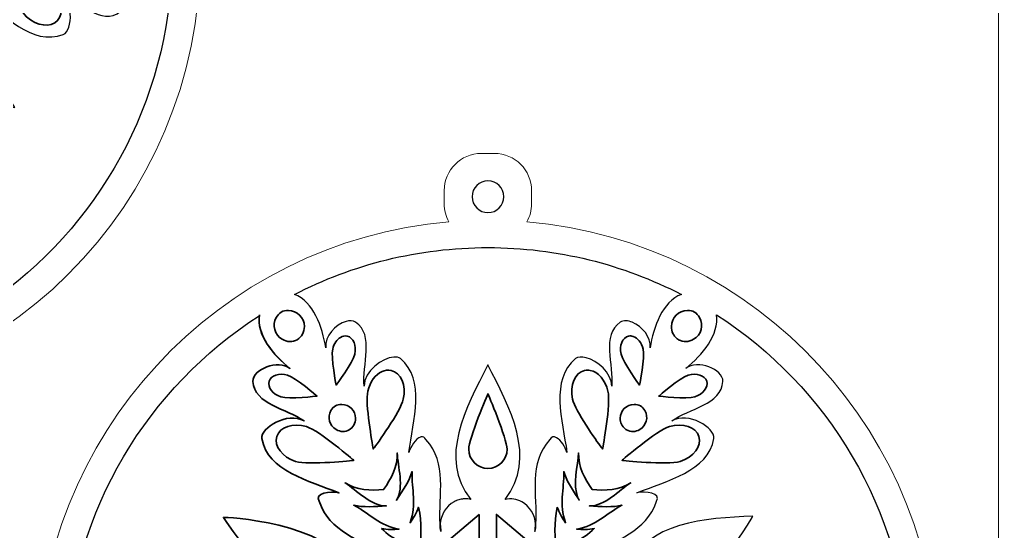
# Model space of a CAD drawing. Header units: inches. Extents: x 0 to 148, y -210 to 0.
# Drawn here: x 66.5 to 148, y -105 to -62.4 of the extents above; entities that cross this region are included whole.
import ezdxf

# ---------------------------------------------------------------- set-up
doc = ezdxf.new("R2010")
doc.units = ezdxf.units.IN
doc.header["$MEASUREMENT"] = 0
doc.layers.add('Layer 1', color=7, linetype='Continuous')

# ---------------------------------------------------------------- blocks, each defined once
blk = doc.blocks.new('block 4')
at = {"layer": 'Layer 1', "color": 250, "lineweight": 25}
for points, knots in [([(64.77, -57.961), (64.77, -57.961), (66.266, -61.408), (67.118, -62.197), (67.971, -62.987), (69.122, -63.13), (69.689, -62.517), (70.257, -61.905), (70.026, -60.768), (69.174, -59.979), (68.321, -59.189), (64.77, -57.961), (64.77, -57.961)], [0, 0, 0, 0, 1, 1, 1, 2, 2, 2, 3, 3, 3, 4, 4, 4, 4]), ([(74.044, -58.739), (75.21, -59.207), (75.552, -61.455), (74.647, -61.958), (72.925, -62.809), (71.304, -60.644), (69.678, -59.909), (71.061, -60.708), (70.984, -63.329), (70.167, -63.678), (67.564, -64.636), (65.174, -62.026), (63.045, -60.386), (63.571, -60.895), (64.05, -62.197), (63.257, -62.149), (60.648, -62.728), (58.803, -60.769), (56.576, -59.661), (57.607, -60.328), (58.037, -61.857), (57.086, -62.893), (61.439, -62.23), (66.115, -69.693), (66.115, -69.693), (66.115, -69.693), (66.143, -69.734), (66.143, -69.734), (66.143, -69.734), (65.971, -69.722), (65.971, -69.722), (62.081, -69.511), (57.25, -69.427), (55.661, -65.362), (55.239, -66.703), (53.7, -67.096), (52.607, -66.536), (54.681, -67.91), (57.299, -68.529), (58.103, -71.078), (58.54, -71.741), (57.174, -71.976), (56.469, -71.775), (58.954, -72.8), (62.409, -73.564), (62.881, -76.297), (62.988, -77.179), (60.757, -78.557), (59.373, -77.758), (60.822, -78.799), (63.508, -79.12), (63.631, -81.038), (63.649, -82.073), (61.531, -82.9), (60.543, -82.125), (61.904, -83.218), (63.356, -84.938), (63.09, -86.58), (72.347, -80.611), (78.62, -70.413), (79.176, -58.717), (77.887, -59.768), (75.672, -59.372), (74.044, -58.739)], [0, 0, 0, 0, 1, 1, 1, 2, 2, 2, 3, 3, 3, 4, 4, 4, 5, 5, 5, 6, 6, 6, 7, 7, 7, 8, 8, 8, 9, 9, 9, 10, 10, 10, 11, 11, 11, 12, 12, 12, 13, 13, 13, 14, 14, 14, 15, 15, 15, 16, 16, 16, 17, 17, 17, 18, 18, 18, 19, 19, 19, 20, 20, 20, 21, 21, 21, 21])]:
    blk.add_open_spline(points, degree=3, knots=knots, dxfattribs=at)
at = {"layer": 'Layer 1', "color": 250, "lineweight": 35}
blk.add_open_spline([(69.689, -62.517), (69.122, -63.13), (67.971, -62.987), (67.118, -62.197), (66.266, -61.408), (64.77, -57.961), (64.77, -57.961), (64.77, -57.961), (68.321, -59.189), (69.174, -59.979), (70.026, -60.768), (70.257, -61.905), (69.689, -62.517)], degree=3, knots=[0, 0, 0, 0, 1, 1, 1, 2, 2, 2, 3, 3, 3, 4, 4, 4, 4], dxfattribs=at)
blk = doc.blocks.new('block 5')
at = {"layer": 'Layer 1', "color": 250, "lineweight": 25}
for points in [[(104.794, -103.584), (101.537, -106.337), (104.794, -112.375), (104.794, -103.584)], [(106.223, -112.375), (109.48, -106.337), (106.223, -103.584), (106.223, -112.375)]]:
    blk.add_lwpolyline(points, dxfattribs=at)
at = {"layer": 'Layer 1', "color": 250, "lineweight": 35}
for points in [[(104.794, -103.584), (104.794, -112.375), (101.537, -106.337), (104.794, -103.584)], [(109.48, -106.337), (106.223, -112.375), (106.223, -103.584), (109.48, -106.337)]]:
    blk.add_lwpolyline(points, dxfattribs=at)
at = {"layer": 'Layer 1', "color": 250, "lineweight": 25}
for points, knots in [([(92.006, -89.729), (91.875, -88.797), (92.84, -87.766), (93.705, -87.534), (93.993, -87.456), (94.272, -87.467), (94.493, -87.6), (96.091, -88.666), (95.027, -91.15), (95.203, -92.926), (95.205, -91.628), (96.729, -90.565), (97.68, -90.498), (97.9, -90.482), (98.09, -90.52), (98.223, -90.62), (100.353, -92.395), (99.289, -95.767), (98.934, -98.431), (99.057, -97.943), (99.514, -97.288), (99.903, -97.157), (99.907, -97.156), (99.91, -97.155), (99.915, -97.154), (99.928, -97.15), (99.941, -97.146), (99.956, -97.143), (100.112, -97.109), (100.254, -97.168), (100.354, -97.368), (102.16, -99.338), (101.387, -101.914), (101.54, -104.397), (101.578, -103.63), (102.027, -102.9), (102.692, -102.534), (102.744, -102.506), (102.798, -102.481), (102.853, -102.457), (102.868, -102.451), (102.882, -102.442), (102.898, -102.436), (103.021, -102.385), (103.151, -102.349), (103.285, -102.325), (103.305, -102.321), (103.324, -102.315), (103.344, -102.312), (103.377, -102.308), (103.41, -102.307), (103.442, -102.304), (103.489, -102.299), (103.535, -102.292), (103.583, -102.291), (103.596, -102.291), (103.61, -102.293), (103.624, -102.293), (103.773, -102.292), (103.927, -102.306), (104.083, -102.341), (101.333, -98.903), (103.711, -94.696), (105.478, -91.205), (105.478, -91.205), (105.5, -91.159), (105.5, -91.159), (105.5, -91.159), (105.509, -91.141), (105.509, -91.141), (105.509, -91.141), (105.509, -91.141), (105.509, -91.141), (105.509, -91.141), (105.509, -91.141), (105.509, -91.141), (107.277, -94.632), (109.684, -98.903), (106.935, -102.34), (107.449, -102.226), (107.926, -102.314), (108.326, -102.534), (108.991, -102.9), (109.438, -103.63), (109.477, -104.396), (109.63, -101.914), (108.858, -99.338), (110.663, -97.368), (110.797, -97.101), (111.005, -97.085), (111.222, -97.206), (111.585, -97.406), (111.972, -97.989), (112.084, -98.432), (111.729, -95.769), (110.663, -92.395), (112.794, -90.619), (112.994, -90.47), (113.32, -90.46), (113.686, -90.56), (114.62, -90.813), (115.811, -91.778), (115.813, -92.925), (115.99, -91.149), (114.926, -88.666), (116.524, -87.6), (116.802, -87.434), (117.166, -87.458), (117.53, -87.608), (118.329, -87.937), (119.128, -88.873), (119.011, -89.725), (119.278, -87.996), (120.046, -85.875), (121.609, -85.292), (116.785, -82.802), (111.311, -81.395), (105.509, -81.395), (99.706, -81.395), (94.232, -82.802), (89.408, -85.293), (90.972, -85.876), (91.74, -87.998), (92.006, -89.729)], [0, 0, 0, 0, 1, 1, 1, 2, 2, 2, 3, 3, 3, 4, 4, 4, 5, 5, 5, 6, 6, 6, 7, 7, 7, 8, 8, 8, 9, 9, 9, 10, 10, 10, 11, 11, 11, 12, 12, 12, 13, 13, 13, 14, 14, 14, 15, 15, 15, 16, 16, 16, 17, 17, 17, 18, 18, 18, 19, 19, 19, 20, 20, 20, 21, 21, 21, 22, 22, 22, 23, 23, 23, 24, 24, 24, 25, 25, 25, 26, 26, 26, 27, 27, 27, 28, 28, 28, 29, 29, 29, 30, 30, 30, 31, 31, 31, 32, 32, 32, 33, 33, 33, 34, 34, 34, 35, 35, 35, 36, 36, 36, 37, 37, 37, 38, 38, 38, 39, 39, 39, 40, 40, 40, 41, 41, 41, 41]), ([(75.534, -114.832), (74.369, -114.365), (74.026, -112.117), (74.931, -111.614), (76.653, -110.762), (78.274, -112.929), (79.901, -113.662), (78.516, -112.864), (78.594, -110.243), (79.41, -109.894), (82.014, -108.936), (84.403, -111.546), (86.533, -113.186), (86.007, -112.676), (85.528, -111.375), (86.321, -111.422), (88.93, -110.843), (90.776, -112.802), (93.002, -113.91), (91.97, -113.244), (91.541, -111.715), (92.492, -110.679), (88.139, -111.342), (83.505, -103.845), (83.505, -103.845), (83.505, -103.845), (83.498, -103.833), (83.498, -103.833), (83.498, -103.833), (92.315, -104.109), (93.917, -108.21), (94.34, -106.869), (95.878, -106.476), (96.971, -107.036), (94.897, -105.662), (92.278, -105.043), (91.476, -102.494), (91.038, -101.831), (92.405, -101.595), (93.109, -101.796), (90.624, -100.772), (87.169, -100.008), (86.697, -97.274), (86.59, -96.393), (88.821, -95.015), (90.205, -95.814), (88.756, -94.772), (86.071, -94.452), (85.946, -92.535), (85.929, -91.499), (88.047, -90.671), (89.035, -91.447), (87.671, -90.352), (86.204, -88.705), (86.478, -87.06), (77.217, -93.03), (70.955, -103.154), (70.401, -114.855), (71.69, -113.803), (73.906, -114.2), (75.534, -114.832)], [0, 0, 0, 0, 1, 1, 1, 2, 2, 2, 3, 3, 3, 4, 4, 4, 5, 5, 5, 6, 6, 6, 7, 7, 7, 8, 8, 8, 9, 9, 9, 10, 10, 10, 11, 11, 11, 12, 12, 12, 13, 13, 13, 14, 14, 14, 15, 15, 15, 16, 16, 16, 17, 17, 17, 18, 18, 18, 19, 19, 19, 20, 20, 20, 20]), ([(90.231, -87.956), (90.231, -87.22), (89.635, -86.624), (88.899, -86.624), (88.672, -86.624), (88.496, -86.66), (88.309, -86.759), (88.13, -86.871), (88.011, -87.006), (87.898, -87.201), (87.53, -87.839), (87.748, -88.653), (88.386, -89.021), (88.797, -89.259), (89.248, -89.27), (89.64, -89.063), (90.015, -88.828), (90.231, -88.431), (90.231, -87.956)], [0, 0, 0, 0, 1, 1, 1, 2, 2, 2, 3, 3, 3, 4, 4, 4, 5, 5, 5, 6, 6, 6, 6]), ([(127.512, -103.845), (125.372, -107.121), (122.878, -111.341), (118.525, -110.679), (119.476, -111.715), (119.047, -113.244), (118.016, -113.91), (120.243, -112.802), (122.087, -110.843), (124.697, -111.422), (125.49, -111.375), (125.011, -112.676), (124.484, -113.185), (126.614, -111.546), (129.003, -108.936), (131.607, -109.893), (132.423, -110.242), (132.501, -112.863), (131.117, -113.662), (132.744, -112.928), (134.364, -110.762), (136.086, -111.613), (136.992, -112.116), (136.649, -114.365), (135.484, -114.832), (137.111, -114.199), (139.327, -113.803), (140.616, -114.854), (140.062, -103.154), (133.788, -92.951), (124.527, -86.981), (124.801, -88.626), (123.347, -90.352), (121.982, -91.447), (122.969, -90.671), (125.088, -91.499), (125.071, -92.535), (124.947, -94.451), (122.261, -94.772), (120.812, -95.813), (122.196, -95.014), (124.427, -96.392), (124.321, -97.274), (123.848, -100.008), (120.393, -100.772), (117.909, -101.796), (118.613, -101.595), (119.979, -101.831), (119.542, -102.494), (118.739, -105.043), (116.12, -105.662), (114.046, -107.036), (115.14, -106.476), (116.678, -106.869), (117.101, -108.21), (118.703, -104.109), (123.641, -103.936), (127.549, -103.721), (127.549, -103.721), (127.512, -103.845), (127.512, -103.845)], [0, 0, 0, 0, 1, 1, 1, 2, 2, 2, 3, 3, 3, 4, 4, 4, 5, 5, 5, 6, 6, 6, 7, 7, 7, 8, 8, 8, 9, 9, 9, 10, 10, 10, 11, 11, 11, 12, 12, 12, 13, 13, 13, 14, 14, 14, 15, 15, 15, 16, 16, 16, 17, 17, 17, 18, 18, 18, 19, 19, 19, 20, 20, 20, 20]), ([(121.377, -89.063), (121.769, -89.27), (122.22, -89.259), (122.632, -89.021), (123.269, -88.653), (123.487, -87.838), (123.119, -87.201), (123.006, -87.005), (122.887, -86.871), (122.707, -86.759), (122.52, -86.66), (122.345, -86.623), (122.118, -86.623), (121.383, -86.623), (120.787, -87.22), (120.787, -87.955), (120.787, -88.374), (120.954, -88.732), (121.251, -88.972), (121.291, -89.005), (121.333, -89.035), (121.377, -89.063)], [0, 0, 0, 0, 1, 1, 1, 2, 2, 2, 3, 3, 3, 4, 4, 4, 5, 5, 5, 6, 6, 6, 7, 7, 7, 7]), ([(94.429, -90.248), (94.589, -89.543), (94.308, -88.878), (93.801, -88.763), (93.611, -88.72), (93.416, -88.76), (93.239, -88.864), (92.943, -89.038), (92.694, -89.39), (92.594, -89.831), (92.434, -90.534), (92.875, -92.825), (92.876, -92.831), (92.881, -92.825), (94.269, -90.952), (94.429, -90.248)], [0, 0, 0, 0, 1, 1, 1, 2, 2, 2, 3, 3, 3, 4, 4, 4, 5, 5, 5, 5]), ([(118.14, -92.831), (118.142, -92.825), (118.583, -90.534), (118.423, -89.831), (118.303, -89.302), (117.969, -88.901), (117.595, -88.782), (117.471, -88.742), (117.343, -88.734), (117.216, -88.763), (116.709, -88.878), (116.428, -89.543), (116.589, -90.248), (116.749, -90.951), (118.134, -92.822), (118.14, -92.831)], [0, 0, 0, 0, 1, 1, 1, 2, 2, 2, 3, 3, 3, 4, 4, 4, 5, 5, 5, 5]), ([(88.828, -92.005), (88.137, -91.791), (87.453, -92.02), (87.299, -92.517), (87.145, -93.013), (87.581, -93.589), (88.272, -93.803), (88.962, -94.016), (91.285, -93.75), (91.285, -93.75), (91.285, -93.75), (89.518, -92.218), (88.828, -92.005)], [0, 0, 0, 0, 1, 1, 1, 2, 2, 2, 3, 3, 3, 4, 4, 4, 4]), ([(95.97, -98.153), (95.97, -98.153), (95.979, -98.141), (95.996, -98.118), (96.242, -97.782), (98.223, -95.062), (98.465, -94), (98.722, -92.867), (98.27, -91.799), (97.456, -91.614), (97.201, -91.556), (96.942, -91.591), (96.697, -91.701), (96.159, -91.945), (95.693, -92.551), (95.516, -93.33), (95.274, -94.392), (95.885, -97.701), (95.962, -98.111), (95.967, -98.138), (95.97, -98.153), (95.97, -98.153)], [0, 0, 0, 0, 1, 1, 1, 2, 2, 2, 3, 3, 3, 4, 4, 4, 5, 5, 5, 6, 6, 6, 7, 7, 7, 7]), ([(114.951, -98.02), (114.966, -98.042), (114.98, -98.06), (114.992, -98.077), (115.016, -98.11), (115.033, -98.132), (115.041, -98.144), (115.045, -98.149), (115.047, -98.153), (115.047, -98.153), (115.047, -98.153), (115.048, -98.149), (115.049, -98.142), (115.091, -97.924), (115.751, -94.427), (115.501, -93.33), (115.292, -92.41), (114.68, -91.73), (114.02, -91.606), (113.868, -91.578), (113.714, -91.579), (113.561, -91.613), (112.747, -91.799), (112.295, -92.867), (112.553, -94), (112.778, -94.991), (114.519, -97.427), (114.951, -98.02)], [0, 0, 0, 0, 1, 1, 1, 2, 2, 2, 3, 3, 3, 4, 4, 4, 5, 5, 5, 6, 6, 6, 7, 7, 7, 8, 8, 8, 9, 9, 9, 9]), ([(122.746, -93.802), (123.436, -93.588), (123.871, -93.013), (123.718, -92.517), (123.565, -92.02), (122.88, -91.791), (122.189, -92.004), (121.498, -92.218), (119.732, -93.75), (119.732, -93.75), (119.732, -93.75), (122.055, -94.016), (122.746, -93.802)], [0, 0, 0, 0, 1, 1, 1, 2, 2, 2, 3, 3, 3, 4, 4, 4, 4]), ([(105.508, -99.761), (106.389, -99.761), (107.103, -99.048), (107.103, -98.167), (107.103, -97.288), (105.512, -93.563), (105.508, -93.554), (105.504, -93.564), (103.914, -97.288), (103.914, -98.167), (103.914, -99.048), (104.628, -99.761), (105.508, -99.761)], [0, 0, 0, 0, 1, 1, 1, 2, 2, 2, 3, 3, 3, 4, 4, 4, 4]), ([(92.868, -96.531), (93.227, -96.738), (93.628, -96.744), (93.968, -96.56), (94.298, -96.356), (94.493, -96.008), (94.493, -95.592), (94.493, -94.954), (93.976, -94.438), (93.339, -94.438), (93.335, -94.438), (93.331, -94.438), (93.326, -94.438), (93.132, -94.44), (92.975, -94.475), (92.814, -94.562), (92.656, -94.659), (92.545, -94.781), (92.445, -94.954), (92.127, -95.506), (92.316, -96.212), (92.868, -96.531)], [0, 0, 0, 0, 1, 1, 1, 2, 2, 2, 3, 3, 3, 4, 4, 4, 5, 5, 5, 6, 6, 6, 7, 7, 7, 7]), ([(117.049, -96.559), (117.049, -96.559), (117.049, -96.56), (117.049, -96.56), (117.39, -96.743), (117.789, -96.738), (118.149, -96.53), (118.702, -96.212), (118.891, -95.505), (118.573, -94.953), (118.472, -94.781), (118.362, -94.659), (118.202, -94.562), (118.039, -94.473), (117.878, -94.438), (117.679, -94.438), (117.041, -94.438), (116.524, -94.954), (116.524, -95.592), (116.524, -95.955), (116.674, -96.268), (116.932, -96.477), (116.969, -96.507), (117.008, -96.534), (117.049, -96.559)], [0, 0, 0, 0, 1, 1, 1, 2, 2, 2, 3, 3, 3, 4, 4, 4, 5, 5, 5, 6, 6, 6, 7, 7, 7, 8, 8, 8, 8]), ([(90.397, -96.285), (89.288, -95.941), (88.188, -96.31), (87.941, -97.108), (87.694, -97.905), (88.394, -98.831), (89.504, -99.174), (90.613, -99.517), (94.347, -99.089), (94.347, -99.089), (94.347, -99.089), (91.507, -96.628), (90.397, -96.285)], [0, 0, 0, 0, 1, 1, 1, 2, 2, 2, 3, 3, 3, 4, 4, 4, 4]), ([(121.514, -99.174), (122.624, -98.831), (123.323, -97.905), (123.076, -97.107), (122.83, -96.31), (121.73, -95.941), (120.621, -96.284), (119.51, -96.628), (116.671, -99.089), (116.671, -99.089), (116.671, -99.089), (120.404, -99.517), (121.514, -99.174)], [0, 0, 0, 0, 1, 1, 1, 2, 2, 2, 3, 3, 3, 4, 4, 4, 4]), ([(99.737, -102.989), (99.565, -103.44), (99.295, -103.93), (99.038, -104.283), (99.038, -104.282), (99.038, -104.282), (99.038, -104.282), (99.038, -104.282), (99.037, -104.283), (99.037, -104.283), (99.607, -102.718), (99.152, -101.573), (99.199, -100.019), (99, -100.773), (98.407, -101.61), (97.901, -102.403), (97.901, -102.402), (97.902, -102.401), (97.902, -102.401), (97.902, -102.401), (97.901, -102.402), (97.901, -102.403), (98.558, -101.34), (98.008, -99.587), (97.957, -98.468), (98.028, -99.566), (97.447, -100.665), (96.83, -101.517), (95.781, -101.625), (94.535, -101.579), (93.62, -100.964), (94.565, -101.566), (95.81, -102.925), (97.062, -102.887), (96.123, -102.929), (95.101, -103.024), (94.349, -102.819), (95.718, -103.555), (96.482, -104.522), (98.122, -104.811), (97.688, -104.858), (97.128, -104.847), (96.651, -104.77), (97.614, -105.692), (98.786, -106.156), (99.904, -106.841), (99.869, -105.531), (100.055, -104.283), (99.737, -102.989)], [0, 0, 0, 0, 1, 1, 1, 2, 2, 2, 3, 3, 3, 4, 4, 4, 5, 5, 5, 6, 6, 6, 7, 7, 7, 8, 8, 8, 9, 9, 9, 10, 10, 10, 11, 11, 11, 12, 12, 12, 13, 13, 13, 14, 14, 14, 15, 15, 15, 16, 16, 16, 16]), ([(111.114, -106.841), (112.231, -106.156), (113.403, -105.692), (114.365, -104.77), (113.889, -104.847), (113.33, -104.858), (112.895, -104.811), (114.535, -104.522), (115.299, -103.555), (116.669, -102.819), (115.917, -103.024), (114.895, -102.929), (113.955, -102.887), (115.207, -102.925), (116.453, -101.566), (117.397, -100.964), (116.481, -101.579), (115.236, -101.625), (114.188, -101.517), (114.188, -101.517), (114.187, -101.517), (114.187, -101.517), (113.571, -100.665), (112.989, -99.567), (113.061, -98.47), (113.012, -99.519), (112.526, -101.123), (113.007, -102.195), (113.039, -102.266), (113.075, -102.335), (113.116, -102.402), (113.075, -102.337), (113.032, -102.272), (112.99, -102.207), (112.515, -101.473), (112.002, -100.711), (111.818, -100.019), (111.866, -101.573), (111.411, -102.718), (111.98, -104.283), (111.98, -104.283), (111.98, -104.282), (111.98, -104.282), (111.98, -104.282), (111.98, -104.283), (111.98, -104.283), (111.868, -104.129), (111.753, -103.948), (111.645, -103.756), (111.623, -103.718), (111.602, -103.679), (111.581, -103.639), (111.466, -103.426), (111.362, -103.203), (111.28, -102.989), (110.963, -104.283), (111.147, -105.531), (111.114, -106.841)], [0, 0, 0, 0, 1, 1, 1, 2, 2, 2, 3, 3, 3, 4, 4, 4, 5, 5, 5, 6, 6, 6, 7, 7, 7, 8, 8, 8, 9, 9, 9, 10, 10, 10, 11, 11, 11, 12, 12, 12, 13, 13, 13, 14, 14, 14, 15, 15, 15, 16, 16, 16, 17, 17, 17, 18, 18, 18, 19, 19, 19, 19]), ([(101.54, -104.401), (101.531, -104.601), (101.547, -104.804), (101.597, -105.003), (101.57, -104.803), (101.552, -104.602), (101.54, -104.401)], [0, 0, 0, 0, 1, 1, 1, 2, 2, 2, 2]), ([(109.42, -105.004), (109.47, -104.805), (109.487, -104.602), (109.477, -104.402), (109.465, -104.604), (109.447, -104.805), (109.42, -105.004)], [0, 0, 0, 0, 1, 1, 1, 2, 2, 2, 2])]:
    blk.add_open_spline(points, degree=3, knots=knots, dxfattribs=at)
at = {"layer": 'Layer 1', "color": 250, "lineweight": 35}
for points, knots in [([(86.49, -86.981), (86.216, -88.626), (87.671, -90.352), (89.035, -91.447), (88.047, -90.671), (85.929, -91.499), (85.946, -92.535), (86.071, -94.452), (88.756, -94.772), (90.205, -95.814), (88.821, -95.015), (86.59, -96.393), (86.697, -97.274), (87.169, -100.008), (90.624, -100.772), (93.109, -101.796), (92.405, -101.595), (91.038, -101.831), (91.476, -102.494), (92.278, -105.043), (94.897, -105.662), (96.971, -107.036), (97.151, -107.128), (97.319, -107.245), (97.467, -107.389), (97.307, -107.265), (97.141, -107.149), (96.971, -107.036), (95.878, -106.476), (94.34, -106.869), (93.917, -108.21), (92.315, -104.109), (83.498, -103.833), (83.498, -103.833), (83.498, -103.833), (83.505, -103.845), (83.505, -103.845), (83.505, -103.845), (88.139, -111.342), (92.492, -110.679), (91.541, -111.715), (91.97, -113.244), (93.002, -113.91), (93.184, -114.001), (93.368, -114.086), (93.556, -114.164), (93.357, -114.107), (93.172, -114.02), (93.002, -113.91), (90.776, -112.802), (88.93, -110.843), (86.321, -111.422), (85.528, -111.375), (86.007, -112.676), (86.533, -113.186), (84.403, -111.546), (82.014, -108.936), (79.41, -109.894), (78.594, -110.243), (78.516, -112.864), (79.901, -113.662), (78.274, -112.929), (76.653, -110.762), (74.931, -111.614), (74.026, -112.117), (74.369, -114.365), (75.534, -114.832), (73.906, -114.2), (71.69, -113.803), (70.401, -114.855)], [0, 0, 0, 0, 1, 1, 1, 2, 2, 2, 3, 3, 3, 4, 4, 4, 5, 5, 5, 6, 6, 6, 7, 7, 7, 8, 8, 8, 9, 9, 9, 10, 10, 10, 11, 11, 11, 12, 12, 12, 13, 13, 13, 14, 14, 14, 15, 15, 15, 16, 16, 16, 17, 17, 17, 18, 18, 18, 19, 19, 19, 20, 20, 20, 21, 21, 21, 22, 22, 22, 23, 23, 23, 23]), ([(88.386, -89.021), (87.748, -88.653), (87.53, -87.839), (87.898, -87.201), (88.011, -87.006), (88.13, -86.871), (88.309, -86.759), (88.496, -86.66), (88.672, -86.624), (88.899, -86.624), (89.635, -86.624), (90.231, -87.22), (90.231, -87.956), (90.231, -88.431), (90.015, -88.828), (89.64, -89.063), (89.248, -89.27), (88.797, -89.259), (88.386, -89.021)], [0, 0, 0, 0, 1, 1, 1, 2, 2, 2, 3, 3, 3, 4, 4, 4, 5, 5, 5, 6, 6, 6, 6]), ([(122.118, -86.623), (122.345, -86.623), (122.52, -86.66), (122.707, -86.759), (122.887, -86.871), (123.006, -87.005), (123.119, -87.201), (123.487, -87.838), (123.269, -88.653), (122.632, -89.021), (122.22, -89.259), (121.769, -89.27), (121.377, -89.063), (121.333, -89.035), (121.291, -89.005), (121.251, -88.972), (120.954, -88.732), (120.787, -88.374), (120.787, -87.955), (120.787, -87.22), (121.383, -86.623), (122.118, -86.623)], [0, 0, 0, 0, 1, 1, 1, 2, 2, 2, 3, 3, 3, 4, 4, 4, 5, 5, 5, 6, 6, 6, 7, 7, 7, 7]), ([(92.594, -89.831), (92.694, -89.39), (92.943, -89.038), (93.239, -88.864), (93.416, -88.76), (93.611, -88.72), (93.801, -88.763), (94.308, -88.878), (94.589, -89.543), (94.429, -90.248), (94.269, -90.952), (92.881, -92.825), (92.876, -92.831), (92.875, -92.825), (92.434, -90.534), (92.594, -89.831)], [0, 0, 0, 0, 1, 1, 1, 2, 2, 2, 3, 3, 3, 4, 4, 4, 5, 5, 5, 5]), ([(117.216, -88.763), (117.343, -88.734), (117.471, -88.742), (117.595, -88.782), (117.969, -88.901), (118.303, -89.302), (118.423, -89.831), (118.583, -90.534), (118.142, -92.825), (118.14, -92.831), (118.134, -92.822), (116.749, -90.951), (116.589, -90.248), (116.428, -89.543), (116.709, -88.878), (117.216, -88.763)], [0, 0, 0, 0, 1, 1, 1, 2, 2, 2, 3, 3, 3, 4, 4, 4, 5, 5, 5, 5]), ([(88.272, -93.803), (87.581, -93.589), (87.145, -93.013), (87.299, -92.517), (87.453, -92.02), (88.137, -91.791), (88.828, -92.005), (89.518, -92.218), (91.285, -93.75), (91.285, -93.75), (91.285, -93.75), (88.962, -94.016), (88.272, -93.803)], [0, 0, 0, 0, 1, 1, 1, 2, 2, 2, 3, 3, 3, 4, 4, 4, 4]), ([(95.516, -93.33), (95.693, -92.551), (96.159, -91.945), (96.697, -91.701), (96.942, -91.591), (97.201, -91.556), (97.456, -91.614), (98.27, -91.799), (98.722, -92.867), (98.465, -94), (98.223, -95.062), (96.242, -97.782), (95.996, -98.118), (95.979, -98.141), (95.97, -98.153), (95.97, -98.153), (95.97, -98.153), (95.967, -98.138), (95.962, -98.111), (95.885, -97.701), (95.274, -94.392), (95.516, -93.33)], [0, 0, 0, 0, 1, 1, 1, 2, 2, 2, 3, 3, 3, 4, 4, 4, 5, 5, 5, 6, 6, 6, 7, 7, 7, 7]), ([(113.561, -91.613), (113.714, -91.579), (113.868, -91.578), (114.02, -91.606), (114.68, -91.73), (115.292, -92.41), (115.501, -93.33), (115.751, -94.427), (115.091, -97.924), (115.049, -98.142), (115.048, -98.149), (115.047, -98.153), (115.047, -98.153), (115.047, -98.153), (115.045, -98.149), (115.041, -98.144), (115.033, -98.132), (115.016, -98.11), (114.992, -98.077), (114.98, -98.06), (114.966, -98.042), (114.951, -98.02), (114.519, -97.427), (112.778, -94.991), (112.553, -94), (112.295, -92.867), (112.747, -91.799), (113.561, -91.613)], [0, 0, 0, 0, 1, 1, 1, 2, 2, 2, 3, 3, 3, 4, 4, 4, 5, 5, 5, 6, 6, 6, 7, 7, 7, 8, 8, 8, 9, 9, 9, 9]), ([(122.189, -92.004), (122.88, -91.791), (123.565, -92.02), (123.718, -92.517), (123.871, -93.013), (123.436, -93.588), (122.746, -93.802), (122.055, -94.016), (119.732, -93.75), (119.732, -93.75), (119.732, -93.75), (121.498, -92.218), (122.189, -92.004)], [0, 0, 0, 0, 1, 1, 1, 2, 2, 2, 3, 3, 3, 4, 4, 4, 4]), ([(103.914, -98.167), (103.914, -97.288), (105.504, -93.564), (105.508, -93.554), (105.512, -93.563), (107.103, -97.288), (107.103, -98.167), (107.103, -99.048), (106.389, -99.761), (105.508, -99.761), (104.628, -99.761), (103.914, -99.048), (103.914, -98.167)], [0, 0, 0, 0, 1, 1, 1, 2, 2, 2, 3, 3, 3, 4, 4, 4, 4]), ([(92.445, -94.954), (92.545, -94.781), (92.656, -94.659), (92.814, -94.562), (92.975, -94.475), (93.132, -94.44), (93.326, -94.438), (93.331, -94.438), (93.335, -94.438), (93.339, -94.438), (93.976, -94.438), (94.493, -94.954), (94.493, -95.592), (94.493, -96.008), (94.298, -96.356), (93.968, -96.56), (93.628, -96.744), (93.227, -96.738), (92.868, -96.531), (92.316, -96.212), (92.127, -95.506), (92.445, -94.954)], [0, 0, 0, 0, 1, 1, 1, 2, 2, 2, 3, 3, 3, 4, 4, 4, 5, 5, 5, 6, 6, 6, 7, 7, 7, 7]), ([(117.679, -94.438), (117.878, -94.438), (118.039, -94.473), (118.202, -94.562), (118.362, -94.659), (118.472, -94.781), (118.573, -94.953), (118.891, -95.505), (118.702, -96.212), (118.149, -96.53), (117.789, -96.738), (117.39, -96.743), (117.049, -96.56), (117.049, -96.56), (117.049, -96.559), (117.049, -96.559), (117.008, -96.534), (116.969, -96.507), (116.932, -96.477), (116.674, -96.268), (116.524, -95.955), (116.524, -95.592), (116.524, -94.954), (117.041, -94.438), (117.679, -94.438)], [0, 0, 0, 0, 1, 1, 1, 2, 2, 2, 3, 3, 3, 4, 4, 4, 5, 5, 5, 6, 6, 6, 7, 7, 7, 8, 8, 8, 8]), ([(89.504, -99.174), (88.394, -98.831), (87.694, -97.905), (87.941, -97.108), (88.188, -96.31), (89.288, -95.941), (90.397, -96.285), (91.507, -96.628), (94.347, -99.089), (94.347, -99.089), (94.347, -99.089), (90.613, -99.517), (89.504, -99.174)], [0, 0, 0, 0, 1, 1, 1, 2, 2, 2, 3, 3, 3, 4, 4, 4, 4]), ([(120.621, -96.284), (121.73, -95.941), (122.83, -96.31), (123.076, -97.107), (123.323, -97.905), (122.624, -98.831), (121.514, -99.174), (120.404, -99.517), (116.671, -99.089), (116.671, -99.089), (116.671, -99.089), (119.51, -96.628), (120.621, -96.284)], [0, 0, 0, 0, 1, 1, 1, 2, 2, 2, 3, 3, 3, 4, 4, 4, 4]), ([(96.651, -104.77), (97.128, -104.847), (97.688, -104.858), (98.122, -104.811), (96.482, -104.522), (95.718, -103.555), (94.349, -102.819), (95.101, -103.024), (96.123, -102.929), (97.062, -102.887), (95.81, -102.925), (94.565, -101.566), (93.62, -100.964), (94.535, -101.579), (95.781, -101.625), (96.83, -101.517), (97.447, -100.665), (98.028, -99.566), (97.957, -98.468), (98.008, -99.587), (98.558, -101.34), (97.901, -102.403), (97.901, -102.402), (97.902, -102.401), (97.902, -102.401), (97.902, -102.401), (97.901, -102.402), (97.901, -102.403), (98.407, -101.61), (99, -100.773), (99.199, -100.019), (99.152, -101.573), (99.607, -102.718), (99.037, -104.283), (99.037, -104.283), (99.038, -104.282), (99.038, -104.282), (99.038, -104.282), (99.038, -104.282), (99.038, -104.283), (99.295, -103.93), (99.565, -103.44), (99.737, -102.989), (100.055, -104.283), (99.869, -105.531), (99.904, -106.841), (98.786, -106.156), (97.614, -105.692), (96.651, -104.77)], [0, 0, 0, 0, 1, 1, 1, 2, 2, 2, 3, 3, 3, 4, 4, 4, 5, 5, 5, 6, 6, 6, 7, 7, 7, 8, 8, 8, 9, 9, 9, 10, 10, 10, 11, 11, 11, 12, 12, 12, 13, 13, 13, 14, 14, 14, 15, 15, 15, 16, 16, 16, 16]), ([(111.28, -102.989), (111.362, -103.203), (111.466, -103.426), (111.581, -103.639), (111.602, -103.679), (111.623, -103.718), (111.645, -103.756), (111.753, -103.948), (111.868, -104.129), (111.98, -104.283), (111.98, -104.283), (111.98, -104.282), (111.98, -104.282), (111.98, -104.282), (111.98, -104.283), (111.98, -104.283), (111.411, -102.718), (111.866, -101.573), (111.818, -100.019), (112.002, -100.711), (112.515, -101.473), (112.99, -102.207), (113.032, -102.272), (113.075, -102.337), (113.116, -102.402), (113.075, -102.335), (113.039, -102.266), (113.007, -102.195), (112.526, -101.123), (113.012, -99.519), (113.061, -98.47), (112.989, -99.567), (113.571, -100.665), (114.187, -101.517), (114.187, -101.517), (114.188, -101.517), (114.188, -101.517), (115.236, -101.625), (116.481, -101.579), (117.397, -100.964), (116.453, -101.566), (115.207, -102.925), (113.955, -102.887), (114.895, -102.929), (115.917, -103.024), (116.669, -102.819), (115.299, -103.555), (114.535, -104.522), (112.895, -104.811), (113.33, -104.858), (113.889, -104.847), (114.365, -104.77), (113.403, -105.692), (112.231, -106.156), (111.114, -106.841), (111.147, -105.531), (110.963, -104.283), (111.28, -102.989)], [0, 0, 0, 0, 1, 1, 1, 2, 2, 2, 3, 3, 3, 4, 4, 4, 5, 5, 5, 6, 6, 6, 7, 7, 7, 8, 8, 8, 9, 9, 9, 10, 10, 10, 11, 11, 11, 12, 12, 12, 13, 13, 13, 14, 14, 14, 15, 15, 15, 16, 16, 16, 17, 17, 17, 18, 18, 18, 19, 19, 19, 19]), ([(101.597, -105.003), (101.547, -104.804), (101.531, -104.601), (101.54, -104.401), (101.552, -104.602), (101.57, -104.803), (101.597, -105.003)], [0, 0, 0, 0, 1, 1, 1, 2, 2, 2, 2]), ([(109.477, -104.402), (109.487, -104.602), (109.47, -104.805), (109.42, -105.004), (109.447, -104.805), (109.465, -104.604), (109.477, -104.402)], [0, 0, 0, 0, 1, 1, 1, 2, 2, 2, 2])]:
    blk.add_open_spline(points, degree=3, knots=knots, dxfattribs=at)

msp = doc.modelspace()

# ---------------------------------------------------------------- linework, layer by layer
at = {"layer": 'Layer 1', "color": 250, "lineweight": 9}
msp.add_lwpolyline([(148.001, -210.002), (0, -210.002), (0, 0), (148.001, 0), (148.001, -210.002)], dxfattribs=at)
for points in [[(47.313, -19.724), (47.562, -19.28), (47.705, -18.77), (47.705, -18.228), (47.705, -18.228), (47.705, -17.126), (47.705, -17.126), (47.705, -15.429), (46.317, -14.041), (44.62, -14.041), (44.62, -14.041), (43.518, -14.041), (43.518, -14.041), (41.821, -14.041), (40.433, -15.429), (40.433, -17.126), (40.433, -17.126), (40.433, -18.228), (40.433, -18.228), (40.433, -18.77), (40.576, -19.28), (40.825, -19.724), (21.634, -21.369), (6.569, -37.466), (6.569, -57.083), (6.569, -77.794), (23.358, -94.583), (44.069, -94.583), (64.78, -94.583), (81.569, -77.794), (81.569, -57.083), (81.569, -37.466), (66.505, -21.369), (47.313, -19.724)], [(108.753, -79.249), (109.001, -78.805), (109.144, -78.295), (109.144, -77.752), (109.144, -77.752), (109.144, -76.651), (109.144, -76.651), (109.144, -74.954), (107.756, -73.566), (106.06, -73.566), (106.06, -73.566), (104.958, -73.566), (104.958, -73.566), (103.261, -73.566), (101.873, -74.954), (101.873, -76.651), (101.873, -76.651), (101.873, -77.752), (101.873, -77.752), (101.873, -78.295), (102.016, -78.805), (102.265, -79.249), (83.073, -80.894), (68.009, -96.99), (68.009, -116.608), (68.009, -137.319), (84.798, -154.108), (105.509, -154.108), (126.219, -154.108), (143.009, -137.319), (143.009, -116.608), (143.009, -96.99), (127.944, -80.894), (108.753, -79.249)]]:
    msp.add_open_spline(points, degree=3, knots=[0, 0, 0, 0, 1, 1, 1, 2, 2, 2, 3, 3, 3, 4, 4, 4, 5, 5, 5, 6, 6, 6, 7, 7, 7, 8, 8, 8, 9, 9, 9, 10, 10, 10, 11, 11, 11, 11], dxfattribs=at)
at = {"layer": 'Layer 1', "color": 250, "lineweight": 25}
msp.add_open_spline([(106.831, -77.165), (106.831, -77.895), (106.239, -78.487), (105.509, -78.487), (104.778, -78.487), (104.187, -77.895), (104.187, -77.165), (104.187, -76.434), (104.778, -75.843), (105.509, -75.843), (106.239, -75.843), (106.831, -76.434), (106.831, -77.165)], degree=3, knots=[0, 0, 0, 0, 1, 1, 1, 2, 2, 2, 3, 3, 3, 4, 4, 4, 4], dxfattribs=at)

# ---------------------------------------------------------------- block references
at = {"layer": 'Layer 1'}
for name in ['block 4', 'block 5']:
    msp.add_blockref(name, (0, 0), dxfattribs=at)

doc.saveas('drawing.dxf')
